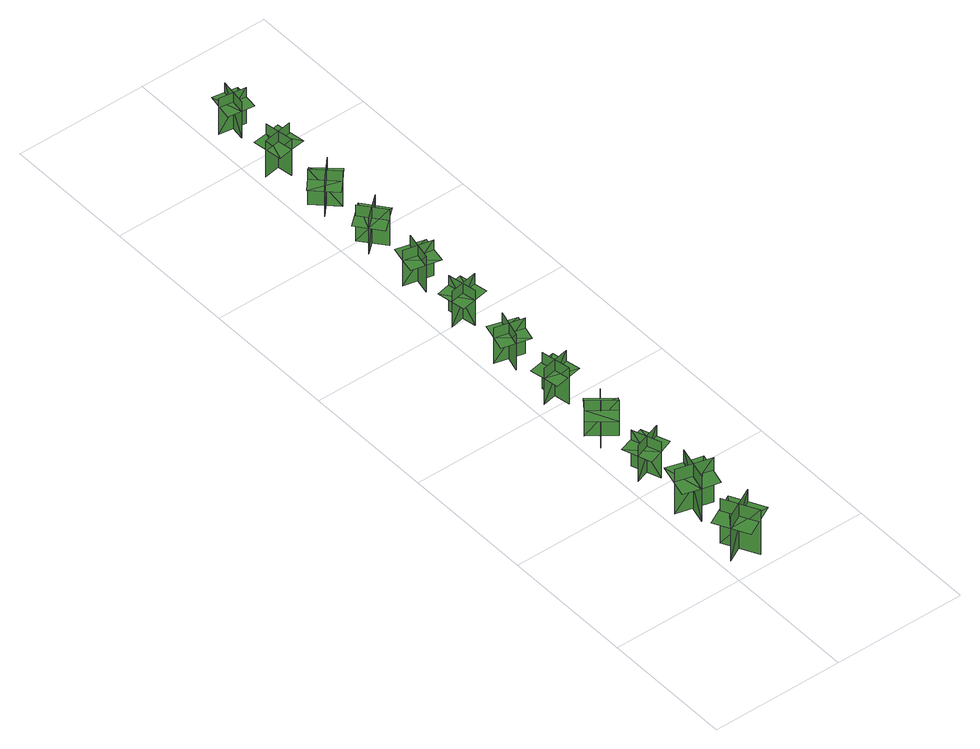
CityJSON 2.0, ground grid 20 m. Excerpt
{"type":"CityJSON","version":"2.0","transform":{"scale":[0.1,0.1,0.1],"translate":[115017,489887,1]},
"CityObjects":{
"tree1":{"type":"SolitaryVegetationObject","geometry":[{"type":"MultiSurface","lod":"1","boundaries":[[[0,1,2]],[[0,2,3]],[[4,5,6]],[[4,6,7]],[[8,9,10]],[[8,10,11]],[[8,11,12]],[[8,12,13]]]}]},
"tree2":{"type":"SolitaryVegetationObject","geometry":[{"type":"MultiSurface","lod":"1","boundaries":[[[14,15,16]],[[14,16,17]],[[18,19,20]],[[18,20,21]],[[22,23,24]],[[22,24,25]],[[22,25,26]],[[22,26,27]]]}]},
"tree3":{"type":"SolitaryVegetationObject","geometry":[{"type":"MultiSurface","lod":"1","boundaries":[[[28,29,30]],[[28,30,31]],[[32,33,34]],[[32,34,35]],[[36,37,38]],[[36,38,39]],[[36,39,40]],[[36,40,41]]]}]},
"tree4":{"type":"SolitaryVegetationObject","geometry":[{"type":"MultiSurface","lod":"1","boundaries":[[[42,43,44]],[[42,44,45]],[[46,47,48]],[[46,48,49]],[[50,51,52]],[[50,52,53]],[[50,53,54]],[[50,54,55]]]}]},
"tree5":{"type":"SolitaryVegetationObject","geometry":[{"type":"MultiSurface","lod":"1","boundaries":[[[56,57,58]],[[56,58,59]],[[60,61,62]],[[60,62,63]],[[64,65,66]],[[64,66,67]],[[64,67,68]],[[64,68,69]]]}]},
"tree6":{"type":"SolitaryVegetationObject","geometry":[{"type":"MultiSurface","lod":"1","boundaries":[[[70,71,72]],[[70,72,73]],[[74,75,76]],[[74,76,77]],[[78,79,80]],[[78,80,81]],[[78,81,82]],[[78,82,83]]]}]},
"tree7":{"type":"SolitaryVegetationObject","geometry":[{"type":"MultiSurface","lod":"1","boundaries":[[[84,85,86]],[[84,86,87]],[[88,89,90]],[[88,90,91]],[[92,93,94]],[[92,94,95]],[[92,95,96]],[[92,96,97]]]}]},
"tree8":{"type":"SolitaryVegetationObject","geometry":[{"type":"MultiSurface","lod":"1","boundaries":[[[98,99,100]],[[98,100,101]],[[102,103,104]],[[102,104,105]],[[106,107,108]],[[106,108,109]],[[106,109,110]],[[106,110,111]]]}]},
"tree9":{"type":"SolitaryVegetationObject","geometry":[{"type":"MultiSurface","lod":"1","boundaries":[[[112,113,114]],[[112,114,115]],[[116,117,118]],[[116,118,119]],[[120,121,122]],[[120,122,123]],[[120,123,124]],[[120,124,125]]]}]},
"tree10":{"type":"SolitaryVegetationObject","geometry":[{"type":"MultiSurface","lod":"1","boundaries":[[[126,127,128]],[[126,128,129]],[[130,131,132]],[[130,132,133]],[[134,135,136]],[[134,136,137]],[[134,137,138]],[[134,138,139]]]}]},
"tree11":{"type":"SolitaryVegetationObject","geometry":[{"type":"MultiSurface","lod":"1","boundaries":[[[140,141,142]],[[140,142,143]],[[144,145,146]],[[144,146,147]],[[148,149,150]],[[148,150,151]],[[148,151,152]],[[148,152,153]]]}]},
"tree12":{"type":"SolitaryVegetationObject","geometry":[{"type":"MultiSurface","lod":"1","boundaries":[[[154,155,156]],[[154,156,157]],[[158,159,160]],[[158,160,161]],[[162,163,164]],[[162,164,165]],[[162,165,166]],[[162,166,167]]]}]}
},
"vertices":[
[25,68,3],[51,19,3],[51,19,80],[25,68,80],[14,33,3],[63,59,3],[63,59,80],[14,33,80],[14,33,59],[27,8,59],[76,34,59],[63,59,59],[50,83,59],[1,57,59],
[13,145,5],[66,131,5],[66,131,82],[13,145,82],[31,113,5],[45,166,5],[45,166,82],[31,113,82],[31,113,61],[58,106,61],[72,159,61],[45,166,61],[19,173,61],[5,120,61],
[18,224,2],[60,239,2],[60,239,64],[18,224,64],[45,211,2],[30,253,2],[30,253,64],[45,211,64],[45,211,47],[66,219,47],[51,260,47],[30,253,47],[9,246,47],[24,204,47],
[49,339,1],[22,304,1],[22,304,62],[49,339,62],[20,335,1],[55,308,1],[55,308,62],[20,335,62],[20,335,45],[6,318,45],[41,291,45],[55,308,45],[68,326,45],[33,353,45],
[33,435,4],[41,391,4],[41,391,66],[33,435,66],[16,411,4],[59,419,4],[59,419,66],[16,411,66],[16,411,48],[20,389,48],[63,397,48],[59,419,48],[55,441,48],[12,433,48],
[42,527,3],[30,484,3],[30,484,64],[42,527,64],[16,512,3],[59,501,3],[59,501,64],[16,512,64],[16,512,47],[10,491,47],[53,480,47],[59,501,47],[64,522,47],[22,534,47],
[17,597,5],[61,605,5],[61,605,66],[17,597,66],[41,580,5],[33,623,5],[33,623,66],[41,580,66],[41,580,49],[63,584,49],[55,627,49],[33,623,49],[12,619,49],[19,576,49],
[42,712,5],[33,669,5],[33,669,66],[42,712,66],[17,696,5],[60,687,5],[60,687,66],[17,696,66],[17,696,49],[13,675,49],[56,665,49],[60,687,49],[65,708,49],[22,718,49],
[25,800,4],[53,766,4],[53,766,66],[25,800,66],[22,771,4],[56,799,4],[56,799,66],[22,771,66],[22,771,48],[36,754,48],[70,782,48],[56,799,48],[42,816,48],[8,788,48],
[24,861,4],[54,893,4],[54,893,65],[24,861,65],[53,861,4],[21,892,4],[21,892,65],[53,861,65],[53,861,48],[69,878,48],[36,908,48],[21,892,48],[6,876,48],[38,845,48],
[57,973,4],[13,966,4],[13,966,66],[57,973,66],[33,990,4],[40,947,4],[40,947,66],[33,990,66],[33,990,49],[11,987,49],[18,943,49],[40,947,49],[62,950,49],[55,994,49],
[17,1066,4],[57,1060,4],[57,1060,66],[17,1066,66],[35,1042,4],[41,1083,4],[41,1083,66],[35,1042,66],[35,1042,50],[54,1039,50],[60,1080,50],[41,1083,50],[22,1086,50],[15,1045,50]
]}
